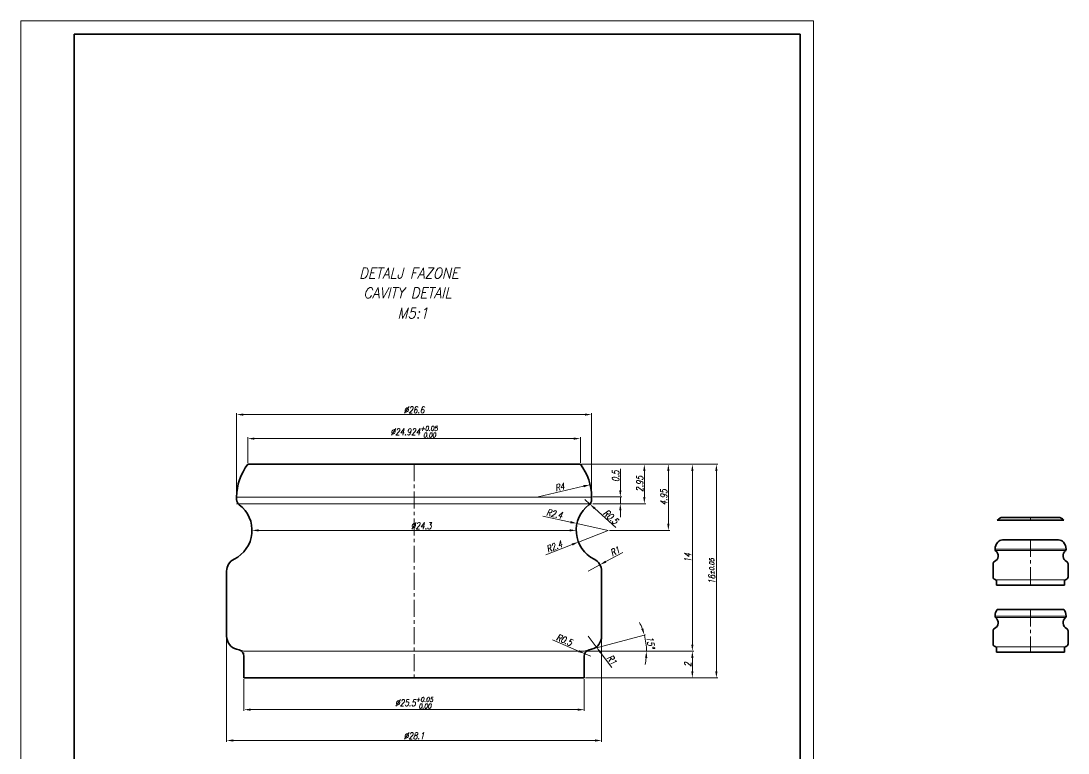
# Model space of a CAD drawing. Extents: x 678 to 1070, y 7 to 427.
# Drawn here: x 677.7 to 1070.1, y 152.6 to 426.8 of the extents above; entities that cross this region are included whole.
import ezdxf

# ---------------------------------------------------------------- set-up
doc = ezdxf.new("R2010")
doc.units = 0
doc.header["$LTSCALE"] = 0.2
doc.linetypes.add('CENTER', pattern=[50.8, 31.75, -6.35, 6.35, -6.35])
doc.linetypes.add('HIDDEN', pattern=[9.525, 6.35, -3.175])
doc.layers.get('0').update_dxf_attribs({"linetype": 'CONTINUOUS', "lineweight": 15})
doc.layers.get('DEFPOINTS').update_dxf_attribs({"linetype": 'CONTINUOUS'})
for name, color, linetype, lineweight in [('1', 1, 'CENTER', 15), ('2', 2, 'HIDDEN', 15), ('3', 3, 'CONTINUOUS', 35), ('8', 250, 'CONTINUOUS', 15), ('ENGLISH', 252, 'CONTINUOUS', 18)]:
    doc.layers.add(name, color=color, linetype=linetype, lineweight=lineweight)
doc.styles.add('ITALICT', font='ITALICT.shx', dxfattribs={"width": 0.8, "height": 2.5})
doc.dimstyles.new('L', dxfattribs={"dimscale": 0, "dimtxt": 3, "dimasz": 2.5, "dimexe": 0.5, "dimexo": 0.5, "dimgap": 0.5, "dimtad": 1, "dimdec": 3, "dimzin": 9, "dimdsep": 46, "dimtxsty": 'ITALICT', "dimcen": 0, "dimclrd": 256, "dimclre": 256, "dimclrt": 256, "dimadec": 1, "dimazin": 2, "dimtfac": 0.75, "dimtdec": 3, "dimtmove": 0, "dimatfit": 0, "dimfxl": 1, "dimtolj": 1, "dimtzin": 9, "dimlwd": -1, "dimlwe": -1, "dimarcsym": 0})

# ---------------------------------------------------------------- blocks, each defined once
blk = doc.blocks.new('*D2')
at = {"transparency": 16777216}
for p, q in [((889.3, 190.71), (929.84, 190.71)), ((929.34, 188.21), (929.34, 183.21)), ((889.3, 180.71), (929.84, 180.71))]:
    blk.add_line(p, q, dxfattribs=at)
for points in [[(928.92, 188.21), (929.75, 188.21), (929.34, 190.71)], [(928.92, 183.21), (929.75, 183.21), (929.34, 180.71)]]:
    blk.add_solid(points, dxfattribs=at)
at = {"layer": 'DEFPOINTS', "color": 0, "transparency": 16777216}
for p in [(888.8, 190.71), (888.8, 180.71), (929.34, 180.71)]:
    blk.add_point(p, dxfattribs=at)
at = {"transparency": 16777216, "insert": (927.59, 185.71), "char_height": 2.5, "attachment_point": 5, "rotation": 90, "style": 'ITALICT'}
blk.add_mtext('\\A1;2', dxfattribs=at)
blk = doc.blocks.new('*D3')
at = {"transparency": 16777216}
for p, q in [((887.86, 260.71), (929.84, 260.71)), ((929.34, 193.21), (929.34, 258.21)), ((889.3, 190.71), (929.84, 190.71))]:
    blk.add_line(p, q, dxfattribs=at)
for points in [[(928.92, 258.21), (929.75, 258.21), (929.34, 260.71)], [(928.92, 193.21), (929.75, 193.21), (929.34, 190.71)]]:
    blk.add_solid(points, dxfattribs=at)
at = {"layer": 'DEFPOINTS', "color": 0, "transparency": 16777216}
for p in [(887.36, 260.71), (929.34, 260.71), (888.8, 190.71)]:
    blk.add_point(p, dxfattribs=at)
at = {"transparency": 16777216, "insert": (927.59, 225.71), "char_height": 2.5, "attachment_point": 5, "rotation": 90, "style": 'ITALICT'}
blk.add_mtext('\\A1;14', dxfattribs=at)
blk = doc.blocks.new('*D4')
at = {"transparency": 16777216}
for p, q in [((887.86, 260.71), (938.84, 260.71)), ((938.34, 183.21), (938.34, 258.21)), ((889.3, 180.71), (938.84, 180.71))]:
    blk.add_line(p, q, dxfattribs=at)
for points in [[(937.92, 258.21), (938.75, 258.21), (938.34, 260.71)], [(937.92, 183.21), (938.75, 183.21), (938.34, 180.71)]]:
    blk.add_solid(points, dxfattribs=at)
at = {"layer": 'DEFPOINTS', "color": 0, "transparency": 16777216}
for p in [(887.36, 260.71), (938.34, 260.71), (888.8, 180.71)]:
    blk.add_point(p, dxfattribs=at)
at = {"transparency": 16777216, "insert": (936.59, 220.71), "char_height": 2.5, "attachment_point": 5, "rotation": 90, "style": 'ITALICT'}
blk.add_mtext('\\A1;16{}{\\H0.71x;\\C3;%%p0.05}', dxfattribs=at)
blk = doc.blocks.new('*D5')
at = {"transparency": 16777216}
for p, q in [((761.3, 180.21), (761.3, 168.31)), ((888.8, 180.21), (888.8, 168.31)), ((763.8, 168.81), (886.3, 168.81))]:
    blk.add_line(p, q, dxfattribs=at)
for points in [[(763.8, 169.22), (763.8, 168.39), (761.3, 168.81)], [(886.3, 169.22), (886.3, 168.39), (888.8, 168.81)]]:
    blk.add_solid(points, dxfattribs=at)
at = {"layer": 'DEFPOINTS', "color": 0, "transparency": 16777216}
for p in [(761.3, 180.71), (888.8, 180.71), (888.8, 168.81)]:
    blk.add_point(p, dxfattribs=at)
at = {"transparency": 16777216, "insert": (825.05, 171.38), "char_height": 2.5, "attachment_point": 5, "style": 'ITALICT'}
blk.add_mtext('\\A1;%%C25.5{}{\\H0.71x;\\C3;\\S+0.05^  0.00;}', dxfattribs=at)
blk = doc.blocks.new('*D6')
at = {"transparency": 16777216}
for p, q in [((754.8, 195.79), (754.8, 156.76)), ((895.3, 195.79), (895.3, 156.76)), ((892.8, 157.26), (757.3, 157.26))]:
    blk.add_line(p, q, dxfattribs=at)
for points in [[(757.3, 157.68), (757.3, 156.84), (754.8, 157.26)], [(892.8, 157.68), (892.8, 156.84), (895.3, 157.26)]]:
    blk.add_solid(points, dxfattribs=at)
at = {"layer": 'DEFPOINTS', "color": 0, "transparency": 16777216}
for p in [(754.8, 196.29), (895.3, 196.29), (754.8, 157.26)]:
    blk.add_point(p, dxfattribs=at)
at = {"transparency": 16777216, "insert": (825.05, 159.01), "char_height": 2.5, "attachment_point": 5, "style": 'ITALICT'}
blk.add_mtext('\\A1;%%C28.1', dxfattribs=at)
blk = doc.blocks.new('*D7')
at = {"transparency": 16777216}
for p, q in [((758.55, 248.96), (758.55, 279.82)), ((761.05, 279.32), (889.05, 279.32)), ((891.55, 248.96), (891.55, 279.82))]:
    blk.add_line(p, q, dxfattribs=at)
for points in [[(761.05, 279.74), (761.05, 278.91), (758.55, 279.32)], [(889.05, 279.74), (889.05, 278.91), (891.55, 279.32)]]:
    blk.add_solid(points, dxfattribs=at)
at = {"layer": 'DEFPOINTS', "color": 0, "transparency": 16777216}
for p in [(891.55, 279.32), (758.55, 248.46), (891.55, 248.46)]:
    blk.add_point(p, dxfattribs=at)
at = {"transparency": 16777216, "insert": (825.05, 281.07), "char_height": 2.5, "attachment_point": 5, "style": 'ITALICT'}
blk.add_mtext('\\A1;%%C26.6', dxfattribs=at)
blk = doc.blocks.new('*D8')
at = {"transparency": 16777216}
for p, q in [((762.74, 261.21), (762.74, 270.82)), ((887.36, 261.21), (887.36, 270.82)), ((765.24, 270.32), (884.86, 270.32))]:
    blk.add_line(p, q, dxfattribs=at)
for points in [[(765.24, 270.74), (765.24, 269.91), (762.74, 270.32)], [(884.86, 270.74), (884.86, 269.91), (887.36, 270.32)]]:
    blk.add_solid(points, dxfattribs=at)
at = {"layer": 'DEFPOINTS', "color": 0, "transparency": 16777216}
for p in [(887.36, 270.32), (762.74, 260.71), (887.36, 260.71)]:
    blk.add_point(p, dxfattribs=at)
at = {"transparency": 16777216, "insert": (825.05, 272.89), "char_height": 2.5, "attachment_point": 5, "style": 'ITALICT'}
blk.add_mtext('\\A1;%%C24.924{}{\\H0.71x;\\C3;\\S+0.05^  0.00;}', dxfattribs=at)
blk = doc.blocks.new('*D9')
at = {"transparency": 16777216}
blk.add_line((883.3, 235.96), (766.8, 235.96), dxfattribs=at)
for points in [[(766.8, 236.37), (766.8, 235.54), (764.3, 235.96)], [(883.3, 236.37), (883.3, 235.54), (885.8, 235.96)]]:
    blk.add_solid(points, dxfattribs=at)
at = {"layer": 'DEFPOINTS', "color": 0, "transparency": 16777216}
for p in [(764.3, 235.96), (764.3, 235.96), (885.8, 235.96)]:
    blk.add_point(p, dxfattribs=at)
at = {"transparency": 16777216, "insert": (827.71, 237.71), "char_height": 2.5, "attachment_point": 5, "style": 'ITALICT'}
blk.add_mtext('\\A1;%%C24.3', dxfattribs=at)
blk = doc.blocks.new('*D10')
at = {"transparency": 16777216}
for p, q in [((887.86, 260.71), (911.84, 260.71)), ((911.34, 258.21), (911.34, 248.46)), ((892.05, 245.96), (911.84, 245.96))]:
    blk.add_line(p, q, dxfattribs=at)
for points in [[(910.92, 258.21), (911.75, 258.21), (911.34, 260.71)], [(910.92, 248.46), (911.75, 248.46), (911.34, 245.96)]]:
    blk.add_solid(points, dxfattribs=at)
at = {"layer": 'DEFPOINTS', "color": 0, "transparency": 16777216}
for p in [(887.36, 260.71), (891.55, 245.96), (911.34, 245.96)]:
    blk.add_point(p, dxfattribs=at)
at = {"transparency": 16777216, "insert": (909.59, 253.33), "char_height": 2.5, "attachment_point": 5, "rotation": 90, "style": 'ITALICT'}
blk.add_mtext('\\A1;2.95', dxfattribs=at)
blk = doc.blocks.new('*D11')
at = {"transparency": 16777216}
for p, q in [((887.86, 260.71), (920.84, 260.71)), ((920.34, 258.21), (920.34, 238.46)), ((898.3, 235.96), (920.84, 235.96))]:
    blk.add_line(p, q, dxfattribs=at)
for points in [[(919.92, 258.21), (920.75, 258.21), (920.34, 260.71)], [(919.92, 238.46), (920.75, 238.46), (920.34, 235.96)]]:
    blk.add_solid(points, dxfattribs=at)
at = {"layer": 'DEFPOINTS', "color": 0, "transparency": 16777216}
for p in [(887.36, 260.71), (897.8, 235.96), (920.34, 235.96)]:
    blk.add_point(p, dxfattribs=at)
at = {"transparency": 16777216, "insert": (918.59, 248.33), "char_height": 2.5, "attachment_point": 5, "rotation": 90, "style": 'ITALICT'}
blk.add_mtext('\\A1;4.95', dxfattribs=at)
blk = doc.blocks.new('*D12')
at = {"transparency": 16777216}
for p, q in [((897.8, 235.96), (886.63, 231.58)), ((884.3, 230.67), (874.48, 226.82))]:
    blk.add_line(p, q, dxfattribs=at)
blk.add_solid([(884.15, 231.06), (884.45, 230.28), (886.63, 231.58)], dxfattribs=at)
at = {"layer": 'DEFPOINTS', "color": 0, "transparency": 16777216}
for p in [(897.8, 235.96), (886.63, 231.58)]:
    blk.add_point(p, dxfattribs=at)
at = {"transparency": 16777216, "insert": (877.59, 229.92), "char_height": 2.5, "attachment_point": 5, "rotation": 21.3845, "style": 'ITALICT'}
blk.add_mtext('\\A1;R2.4', dxfattribs=at)
blk = doc.blocks.new('*D13')
at = {"transparency": 16777216}
for p, q in [((902.34, 250.96), (902.34, 259.03)), ((892.05, 248.46), (902.84, 248.46)), ((902.34, 245.96), (902.34, 248.46)), ((892.05, 245.96), (902.84, 245.96)), ((902.34, 243.46), (902.34, 240.96))]:
    blk.add_line(p, q, dxfattribs=at)
for points in [[(901.92, 250.96), (902.75, 250.96), (902.34, 248.46)], [(901.92, 243.46), (902.75, 243.46), (902.34, 245.96)]]:
    blk.add_solid(points, dxfattribs=at)
at = {"layer": 'DEFPOINTS', "color": 0, "transparency": 16777216}
for p in [(891.55, 248.46), (891.55, 245.96), (902.34, 245.96)]:
    blk.add_point(p, dxfattribs=at)
at = {"transparency": 16777216, "insert": (900.59, 256.24), "char_height": 2.5, "attachment_point": 5, "rotation": 90, "style": 'ITALICT'}
blk.add_mtext('\\A1;0.5', dxfattribs=at)
blk = doc.blocks.new('*D14')
at = {"transparency": 16777216}
for p, q in [((896.9, 224.26), (903.25, 227.69)), ((890.3, 220.7), (894.7, 223.08))]:
    blk.add_line(p, q, dxfattribs=at)
blk.add_solid([(896.7, 224.63), (897.1, 223.9), (894.7, 223.08)], dxfattribs=at)
at = {"layer": 'DEFPOINTS', "color": 0, "transparency": 16777216}
for p in [(890.3, 220.7), (894.7, 223.08)]:
    blk.add_point(p, dxfattribs=at)
at = {"transparency": 16777216, "insert": (900.35, 228.11), "char_height": 2.5, "attachment_point": 5, "rotation": 28.3477, "style": 'ITALICT'}
blk.add_mtext('\\A1;R1', dxfattribs=at)
blk = doc.blocks.new('*D15')
at = {"transparency": 16777216}
for p, q in [((886.7, 190.75), (876.91, 194.93)), ((891.3, 188.79), (889, 189.77))]:
    blk.add_line(p, q, dxfattribs=at)
blk.add_solid([(886.87, 191.13), (886.54, 190.37), (889, 189.77)], dxfattribs=at)
at = {"layer": 'DEFPOINTS', "color": 0, "transparency": 16777216}
for p in [(889, 189.77), (891.3, 188.79)]:
    blk.add_point(p, dxfattribs=at)
at = {"transparency": 16777216, "insert": (881.35, 194.94), "char_height": 2.5, "attachment_point": 5, "rotation": 336.8949, "style": 'ITALICT'}
blk.add_mtext('\\A1;R0.5', dxfattribs=at)
blk = doc.blocks.new('*D16')
at = {"transparency": 16777216}
for p, q in [((892.08, 191.59), (911.83, 196.88)), ((889.3, 190.71), (912.64, 190.71))]:
    blk.add_line(p, q, dxfattribs=at)
for start, end in [(21.1393, 27.2785), (0, 15), (347.7215, 353.8607)]:
    blk.add_arc((888.8, 190.71), 23.34, start, end, dxfattribs=at)
for points in [[(910.97, 199.26), (910.18, 199), (911.35, 196.75)], [(911.59, 188.23), (912.43, 188.19), (912.14, 190.71)]]:
    blk.add_solid(points, dxfattribs=at)
at = {"layer": 'DEFPOINTS', "color": 0, "transparency": 16777216}
for p in [(912.06, 192.74), (825.05, 190.71), (888.8, 190.71), (890.65, 191.2), (891.6, 191.46)]:
    blk.add_point(p, dxfattribs=at)
at = {"transparency": 16777216, "insert": (913.68, 193.98), "char_height": 2.5, "attachment_point": 5, "rotation": 277.5, "style": 'ITALICT'}
blk.add_mtext('\\A1;15°', dxfattribs=at)
blk = doc.blocks.new('*D17')
at = {"transparency": 16777216}
blk.add_line((871.55, 248.46), (888.58, 252.48), dxfattribs=at)
blk.add_solid([(888.49, 252.89), (888.68, 252.08), (891.02, 253.06)], dxfattribs=at)
at = {"layer": 'DEFPOINTS', "color": 0, "transparency": 16777216}
for p in [(891.02, 253.06), (871.55, 248.46)]:
    blk.add_point(p, dxfattribs=at)
at = {"transparency": 16777216, "insert": (879.66, 252.17), "char_height": 2.5, "attachment_point": 5, "rotation": 13.2983, "style": 'ITALICT'}
blk.add_mtext('\\A1;R4', dxfattribs=at)
blk = doc.blocks.new('*D18')
at = {"transparency": 16777216}
for p, q in [((890.3, 196.29), (893.32, 192.3)), ((894.83, 190.31), (899.19, 184.56))]:
    blk.add_line(p, q, dxfattribs=at)
blk.add_solid([(895.16, 190.56), (894.5, 190.06), (893.32, 192.3)], dxfattribs=at)
at = {"layer": 'DEFPOINTS', "color": 0, "transparency": 16777216}
for p in [(890.3, 196.29), (893.32, 192.3)]:
    blk.add_point(p, dxfattribs=at)
at = {"transparency": 16777216, "insert": (899.16, 187.49), "char_height": 2.5, "attachment_point": 5, "rotation": 307.1514, "style": 'ITALICT'}
blk.add_mtext('\\A1;R1', dxfattribs=at)
blk = doc.blocks.new('*D19')
at = {"transparency": 16777216}
for p, q in [((883.64, 239.05), (873.33, 241.3)), ((897.8, 235.96), (886.08, 238.52))]:
    blk.add_line(p, q, dxfattribs=at)
blk.add_solid([(883.72, 239.46), (883.55, 238.65), (886.08, 238.52)], dxfattribs=at)
at = {"layer": 'DEFPOINTS', "color": 0, "transparency": 16777216}
for p in [(886.08, 238.52), (897.8, 235.96)]:
    blk.add_point(p, dxfattribs=at)
at = {"transparency": 16777216, "insert": (877.64, 242.15), "char_height": 2.5, "attachment_point": 5, "rotation": 347.6755, "style": 'ITALICT'}
blk.add_mtext('\\A1;R2.4', dxfattribs=at)
blk = doc.blocks.new('*D20')
at = {"transparency": 16777216}
for p, q in [((889.05, 247.52), (890.9, 245.83)), ((892.75, 244.15), (900.61, 236.98))]:
    blk.add_line(p, q, dxfattribs=at)
blk.add_solid([(893.03, 244.46), (892.46, 243.84), (890.9, 245.83)], dxfattribs=at)
at = {"layer": 'DEFPOINTS', "color": 0, "transparency": 16777216}
for p in [(889.05, 247.52), (890.9, 245.83)]:
    blk.add_point(p, dxfattribs=at)
at = {"transparency": 16777216, "insert": (898.78, 241.01), "char_height": 2.5, "attachment_point": 5, "rotation": 317.6273, "style": 'ITALICT'}
blk.add_mtext('\\A1;R0.5', dxfattribs=at)

msp = doc.modelspace()

# ---------------------------------------------------------------- linework, layer by layer
at = {"linetype": 'ByBlock'}
for p, q in [((677.7194, 6.7578), (677.7194, 426.7578)), ((677.7194, 426.7578), (974.7194, 426.7578)), ((974.7194, 6.7578), (974.7194, 426.7578))]:
    msp.add_line(p, q, dxfattribs=at)
at = {"layer": '1'}
for p, q in [((825.0518, 260.7075), (825.0518, 180.7075)), ((1056.0721, 240.7813), (1056.0721, 239.7813)), ((1056.0721, 232.3821), (1056.0721, 215.3821)), ((1056.0721, 206.3285), (1056.0721, 190.3285))]:
    msp.add_line(p, q, dxfattribs=at)
at = {"layer": '2'}
for p, q in [((1043.3221, 217.3821), (1042.9515, 217.4814)), ((1043.3221, 216.9984), (1043.3221, 217.3821)), ((1068.8221, 217.3821), (1069.1927, 217.4814)), ((1068.8221, 216.9984), (1068.8221, 217.3821)), ((1043.3221, 192.3285), (1042.9515, 192.4278)), ((1043.3221, 191.9448), (1043.3221, 192.3285)), ((1068.8221, 192.3285), (1069.1927, 192.4278)), ((1068.8221, 191.9448), (1068.8221, 192.3285)), ((761.3018, 190.7075), (759.4488, 191.204)), ((761.3018, 188.7892), (761.3018, 190.7075)), ((888.8018, 190.7075), (890.6547, 191.204)), ((888.8018, 188.7892), (888.8018, 190.7075))]:
    msp.add_line(p, q, dxfattribs=at)
at = {"layer": '3', "linetype": 'ByBlock'}
for p, q in [((697.7194, 11.7578), (697.7194, 421.7578)), ((697.7194, 421.7578), (969.7194, 421.7578)), ((969.7194, 11.7578), (969.7194, 421.7578))]:
    msp.add_line(p, q, dxfattribs=at)
at = {"layer": '3'}
for p, q in [((887.3612, 260.7075), (762.7424, 260.7075)), ((758.5518, 248.4575), (758.5518, 247.5198)), ((891.5518, 248.4575), (891.5518, 247.5198)), ((1043.6102, 239.7813), (1068.534, 239.7813)), ((1056.0721, 240.7813), (1045.5648, 240.7813)), ((1056.0721, 240.7813), (1066.5794, 240.7813)), ((1056.0721, 232.3821), (1045.5648, 232.3821)), ((1056.0721, 232.3821), (1066.5794, 232.3821)), ((1042.7721, 228.9321), (1042.7721, 228.7445)), ((1069.3721, 228.9321), (1069.3721, 228.7445)), ((754.8018, 220.7014), (754.8018, 196.2858)), ((895.3018, 220.7014), (895.3018, 196.2858)), ((1042.0221, 223.3808), (1042.0221, 218.4977)), ((1070.1221, 223.3808), (1070.1221, 218.4977)), ((1042.9515, 217.4814), (1042.7633, 217.5318)), ((1043.3221, 215.3821), (1043.3221, 216.9984)), ((1068.8221, 215.3821), (1068.8221, 216.9984)), ((1069.1927, 217.4814), (1069.3809, 217.5318)), ((1056.0721, 215.3821), (1043.3221, 215.3821)), ((1056.0721, 215.3821), (1068.8221, 215.3821)), ((1068.534, 206.3285), (1043.6102, 206.3285)), ((1042.7721, 203.8785), (1042.7721, 203.691)), ((1069.3721, 203.8785), (1069.3721, 203.691)), ((1042.0221, 198.3273), (1042.0221, 193.4442)), ((1070.1221, 198.3273), (1070.1221, 193.4442)), ((1042.9515, 192.4278), (1042.7633, 192.4782)), ((1069.1927, 192.4278), (1069.3809, 192.4782)), ((759.4488, 191.204), (758.5077, 191.4562)), ((761.3018, 180.7075), (761.3018, 188.7892)), ((888.8018, 180.7075), (888.8018, 188.7892)), ((890.6547, 191.204), (891.5959, 191.4562)), ((1043.3221, 190.3285), (1043.3221, 191.9448)), ((1056.0721, 190.3285), (1043.3221, 190.3285)), ((1056.0721, 190.3285), (1068.8221, 190.3285)), ((1068.8221, 190.3285), (1068.8221, 191.9448)), ((825.0518, 180.7075), (761.3018, 180.7075)), ((825.0518, 180.7075), (888.8018, 180.7075))]:
    msp.add_line(p, q, dxfattribs=at)
for centre, radius, start, end in [((778.5518, 248.4575), 20, 142.22951, 180), ((871.5518, 248.4575), 20, 0, 37.77049), ((761.0518, 247.5198), 2.5, 180, 232.882737), ((889.0518, 247.5198), 2.5, 307.117263, 0), ((752.3018, 235.9575), 12, 296.178969, 52.882737), ((897.8018, 235.9575), 12, 127.117263, 243.821031), ((1046.7721, 237.3313), 4, 138.9855, 142.22951), ((1045.5648, 238.3813), 2.4, 90, 138.9855), ((1066.5794, 238.3813), 2.4, 41.0145, 90), ((1065.3721, 237.3313), 4, 37.77049, 41.0145), ((1046.7721, 228.9321), 4, 138.9855, 180), ((1045.5648, 229.9821), 2.4, 90, 138.9855), ((1066.5794, 229.9821), 2.4, 41.0145, 90), ((1065.3721, 228.9321), 4, 0, 41.0145), ((1041.5221, 226.4321), 2.4, 296.178969, 52.882737), ((1043.2721, 228.7445), 0.5, 180, 232.882737), ((1070.6221, 226.4321), 2.4, 127.117263, 243.821031), ((1068.8721, 228.7445), 0.5, 307.117263, 0), ((759.8018, 220.7014), 5, 116.178969, 180), ((890.3018, 220.7014), 5, 0, 63.821031), ((1043.0221, 223.3808), 1, 116.178969, 180), ((1069.1221, 223.3808), 1, 0, 63.821031), ((1043.0221, 218.4977), 1, 180, 255), ((1042.8221, 216.9984), 0.5, 0, 75), ((1069.3221, 216.9984), 0.5, 105, 180), ((1069.1221, 218.4977), 1, 285, 0), ((1046.7721, 203.8785), 4, 142.22951, 180), ((1065.3721, 203.8785), 4, 0, 37.77049), ((1041.5221, 201.3785), 2.4, 296.178969, 52.882737), ((1043.2721, 203.691), 0.5, 180, 232.882737), ((1070.6221, 201.3785), 2.4, 127.117263, 243.821031), ((1068.8721, 203.691), 0.5, 307.117263, 0), ((759.8018, 196.2858), 5, 180, 255), ((890.3018, 196.2858), 5, 285, 0), ((1043.0221, 198.3273), 1, 116.178969, 180), ((1069.1221, 198.3273), 1, 0, 63.821031), ((1043.0221, 193.4442), 1, 180, 255), ((1042.8221, 191.9448), 0.5, 0, 75), ((1069.3221, 191.9448), 0.5, 105, 180), ((1069.1221, 193.4442), 1, 285, 0), ((758.8018, 188.7892), 2.5, 0, 75), ((891.3018, 188.7892), 2.5, 105, 180)]:
    msp.add_arc(centre, radius, start, end, dxfattribs=at)
at = {"layer": '8'}
for p, q in [((825.0518, 248.4575), (758.5518, 248.4575)), ((825.0518, 248.4575), (891.5518, 248.4575)), ((825.0518, 245.9575), (758.5518, 245.9575)), ((825.0518, 245.9575), (891.5518, 245.9575)), ((1056.0721, 228.9321), (1042.7721, 228.9321)), ((1056.0721, 228.4321), (1042.7721, 228.4321)), ((1056.0721, 228.9321), (1069.3721, 228.9321)), ((1056.0721, 228.4321), (1069.3721, 228.4321)), ((1056.0721, 217.3821), (1043.3221, 217.3821)), ((1056.0721, 217.3821), (1068.8221, 217.3821)), ((1056.0721, 203.8785), (1042.7721, 203.8785)), ((1056.0721, 203.3785), (1042.7721, 203.3785)), ((1056.0721, 203.8785), (1069.3721, 203.8785)), ((1056.0721, 203.3785), (1069.3721, 203.3785)), ((1056.0721, 192.3285), (1043.3221, 192.3285)), ((1056.0721, 192.3285), (1068.8221, 192.3285)), ((825.0518, 190.7075), (761.3018, 190.7075)), ((825.0518, 190.7075), (888.8018, 190.7075))]:
    msp.add_line(p, q, dxfattribs=at)

# ---------------------------------------------------------------- texts
at = {"linetype": 'Continuous', "style": 'ITALICT', "width": 0.9}
for s, p in [('DETALJ FAZONE', (804.4809, 330.2967)), ('M5:1', (818.8986, 315.3259))]:
    msp.add_text(s, height=4, dxfattribs=at).set_placement(p)
at = {"layer": 'ENGLISH', "linetype": 'Continuous', "style": 'ITALICT', "width": 0.9}
msp.add_text('CAVITY DETAIL', height=4, dxfattribs=at).set_placement((806.0513, 322.9262))

# ---------------------------------------------------------------- dimensions: what is measured, and where the dimension line sits
for base, p1, p2, override, picture, middle in [((891.5518, 279.323), (758.5518, 248.4575), (891.5518, 248.4575), {"dimscale": 1, "dimlfac": 0.2, "dimpost": '%%C<>', "dimtfac": 1, "dimtdec": 2, "dimtzin": 0}, '*D7', (825.0518, 279.323)), ((764.3018, 235.9575), (885.8018, 235.9575), (764.3018, 235.9575), {"dimscale": 1, "dimlfac": 0.2, "dimpost": '%%C<>', "dimtp": 0.05, "dimtfac": 1, "dimtdec": 2, "dimtzin": 0}, '*D9', (827.7082, 235.9575)), ((754.8018, 157.2597), (895.3018, 196.2858), (754.8018, 196.2858), {"dimscale": 1, "dimlfac": 0.2, "dimpost": '%%C<>', "dimtfac": 1, "dimtdec": 2, "dimtzin": 0}, '*D6', (825.0518, 157.2597))]:
    dim = msp.add_linear_dim(base=base, p1=p1, p2=p2, dimstyle='L', override=override)
    dim.commit()
    dim.dimension.update_dxf_attribs({"geometry": picture, "text_midpoint": middle, "dimtype": 160})
for base, p1, p2, picture, middle in [((887.3612, 270.323), (762.7424, 260.7075), (887.3612, 260.7075), '*D8', (825.0518, 272.8939)), ((888.8018, 168.8071), (761.3018, 180.7075), (888.8018, 180.7075), '*D5', (825.0518, 171.3779))]:
    dim = msp.add_linear_dim(base=base, p1=p1, p2=p2, text='<>{}{\\H0.71x;\\C3;\\S+0.05^  0.00;}', dimstyle='L', override={"dimscale": 1, "dimlfac": 0.2, "dimpost": '%%C<>', "dimtp": 0.05, "dimtfac": 1, "dimtdec": 2, "dimtzin": 0})
    dim.commit()
    dim.dimension.update_dxf_attribs({"geometry": picture, "text_midpoint": middle})
for base, p1, p2, picture, middle in [((929.338, 260.7075), (888.8018, 190.7075), (887.3612, 260.7075), '*D3', (929.338, 225.7075)), ((911.338, 245.9575), (887.3612, 260.7075), (891.5518, 245.9575), '*D10', (911.338, 253.3325)), ((920.338, 235.9575), (887.3612, 260.7075), (897.8018, 235.9575), '*D11', (920.338, 248.3325)), ((902.338, 245.9575), (891.5518, 248.4575), (891.5518, 245.9575), '*D13', (902.338, 256.2432))]:
    dim = msp.add_linear_dim(base=base, p1=p1, p2=p2, angle=90, dimstyle='L', override={"dimscale": 1, "dimlfac": 0.2, "dimpost": '<>', "dimtp": 0.05, "dimtfac": 1, "dimtdec": 2, "dimtzin": 0})
    dim.commit()
    dim.dimension.update_dxf_attribs({"geometry": picture, "text_midpoint": middle, "dimtype": 160})
dim = msp.add_linear_dim(base=(938.338, 260.7075), p1=(888.8018, 180.7075), p2=(887.3612, 260.7075), angle=90, text='<>{}{\\H0.71x;\\C3;%%p0.05}', dimstyle='L', override={"dimscale": 1, "dimlfac": 0.2, "dimpost": '<>', "dimtp": 0.05, "dimtm": 0.05, "dimtfac": 1, "dimtdec": 2, "dimtzin": 0})
dim.commit()
dim.dimension.update_dxf_attribs({"geometry": '*D4', "text_midpoint": (936.588, 220.7075)})
for center, mpoint, picture, middle in [((871.5518, 248.4575), (891.0155, 253.0579), '*D17', (879.6646, 252.1733)), ((889.0518, 247.5198), (890.8987, 245.835), '*D20', (898.7799, 241.0141)), ((891.3018, 188.7892), (889.0023, 189.7702), '*D15', (881.3452, 194.9397))]:
    dim = msp.add_radius_dim(center=center, mpoint=mpoint, dimstyle='L', override={"dimscale": 1, "dimlfac": 0.2, "dimtp": 0.05, "dimtfac": 1, "dimtdec": 2, "dimtzin": 0})
    dim.commit()
    dim.dimension.update_dxf_attribs({"geometry": picture, "text_midpoint": middle})
for center, mpoint, picture, middle in [((897.8018, 235.9575), (886.0783, 238.5189), '*D19', (877.2625, 240.445)), ((897.8018, 235.9575), (886.6279, 231.582), '*D12', (878.2253, 228.2917)), ((890.3018, 220.7014), (894.7022, 223.0755), '*D14', (901.1771, 226.5688)), ((890.3018, 196.2858), (893.3214, 192.3006), '*D18', (897.7645, 186.4366))]:
    dim = msp.add_radius_dim(center=center, mpoint=mpoint, dimstyle='L', override={"dimscale": 1, "dimlfac": 0.2, "dimtp": 0.05, "dimtfac": 1, "dimtdec": 2, "dimtzin": 0})
    dim.commit()
    dim.dimension.update_dxf_attribs({"geometry": picture, "text_midpoint": middle, "dimtype": 164})
dim = msp.add_angular_dim_2l(base=(912.0558, 192.742), line1=((890.6547, 191.204), (891.5959, 191.4562)), line2=((825.0518, 190.7075), (888.8018, 190.7075)), dimstyle='L', override={"dimscale": 1})
dim.commit()
dim.dimension.update_dxf_attribs({"geometry": '*D16', "text_midpoint": (911.9449, 193.7544), "dimtype": 162})
dim = msp.add_linear_dim(base=(929.338, 180.7075), p1=(888.8018, 190.7075), p2=(888.8018, 180.7075), angle=90, dimstyle='L', override={"dimscale": 1, "dimlfac": 0.2, "dimpost": '<>', "dimtp": 0.05, "dimtfac": 1, "dimtdec": 2, "dimtzin": 0})
dim.commit()
dim.dimension.update_dxf_attribs({"geometry": '*D2', "text_midpoint": (927.588, 185.7075)})

doc.saveas('drawing.dxf')
